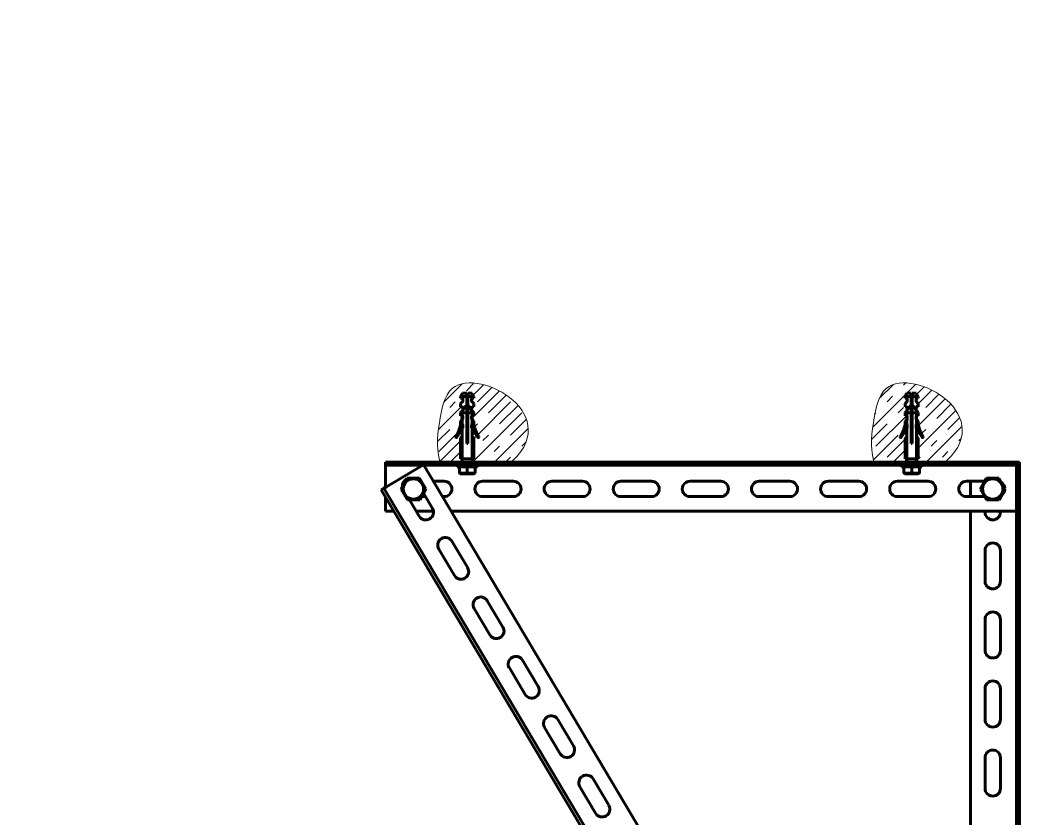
# Model space of a CAD drawing. Header units: millimetres. Extents: x 0 to 840, y 0 to 594.
# Drawn here: x 222.3 to 350, y 492 to 594 of the extents above; entities that cross this region are included whole.
import ezdxf

# ---------------------------------------------------------------- set-up
doc = ezdxf.new("R2010")
doc.units = ezdxf.units.MM
for name, pattern in [('K5LT32768', [0]), ('K5LT32769', [0]), ('K5LT_BASIC', [0]), ('K5LT_DASHED', [6, 4, -2]), ('K5LT_THIN_INCLUDED_TO_HATCHING', [0])]:
    doc.linetypes.add(name, pattern=pattern)
doc.layers.add('Системный слой', color=7, linetype='Continuous')
pattern_1 = [(45, (0, 0), (-2.12132, 2.12132), []), (135, (0, 0), (-2.12132, -2.12132), [])]

# ---------------------------------------------------------------- blocks, each defined once
blk = doc.blocks.new('U151')
at = {"layer": 'Системный слой'}
h = blk.add_hatch(dxfattribs=at)
h.set_pattern_fill('Бетон', angle=45, style=0, pattern_type=0)
h.set_pattern_definition([(45, (0, 0), (-1.4142136, 1.4142136), [11, -5]), (45, (9.1924, 9.1924), (-1.4142136, 1.4142136), [1, -15]), (45, (4.9497, 6.364), (-1.4142136, 1.4142136), [11, -5]), (45, (14.1421, 15.5563), (-1.4142136, 1.4142136), [1, -15])])
h.paths.add_polyline_path([(280.26, 543.41), (280.05, 543.41), (280.05, 542.92), (280.26, 542.71), (280.26, 542.29), (280.48, 541.57), (280.8, 540.88), (280.88, 540.73), (280.89, 540.67), (280.86, 540.63), (280.8, 540.62), (280.75, 540.65), (280.4, 541.27), (280.26, 541.59), (280.26, 541.17), (280.12, 541.17), (280.07, 541.15), (280.05, 541.1), (280.05, 540.78), (280.07, 540.73), (280.26, 540.54), (280.26, 537.88), (280.05, 537.88), (280.05, 537.47), (285.05, 537.47), (285.64, 538.05), (286.14, 538.64), (286.55, 539.24), (286.86, 539.86), (287.08, 540.48), (287.2, 541.11), (287.22, 541.75), (287.13, 542.39), (286.94, 543.03), (286.65, 543.68), (286.24, 544.31), (285.72, 544.94), (285.08, 545.54), (284.33, 546.1), (283.49, 546.6), (282.59, 547.02), (281.67, 547.33), (280.78, 547.52), (279.97, 547.6), (279.24, 547.57), (278.6, 547.45), (278.05, 547.24), (277.58, 546.95), (277.52, 546.89), (277.39, 546.78), (277.15, 546.52), (276.82, 546.04), (276.54, 545.44), (276.29, 544.71), (276.08, 543.77), (275.97, 543.16), (275.91, 542.76), (275.86, 542.44), (275.84, 542.33), (275.81, 542.12), (275.76, 541.71), (275.67, 540.91), (275.62, 539.69), (275.69, 538.69), (275.86, 537.82), (275.96, 537.47), (278.79, 537.47), (278.79, 537.88), (278.58, 537.88), (278.58, 540.54), (278.77, 540.73), (278.79, 540.78), (278.79, 541.1), (278.77, 541.15), (278.72, 541.17), (278.58, 541.17), (278.58, 541.59), (278.28, 540.95), (278.09, 540.65), (278.05, 540.62), (277.99, 540.63), (277.95, 540.68), (277.96, 540.73), (278.3, 541.4), (278.54, 542.12), (278.58, 542.29), (278.58, 542.71), (278.79, 542.92), (278.79, 543.41), (278.58, 543.41), (278.58, 543.83), (278.84, 544.09), (278.86, 544.14), (278.86, 544.46), (278.84, 544.51), (278.79, 544.53), (278.58, 544.53), (278.58, 544.95), (278.84, 545.21), (278.86, 545.26), (278.86, 545.58), (278.84, 545.63), (278.79, 545.65), (278.58, 545.65), (278.58, 545.86), (278.83, 546.28), (279.35, 546.28), (279.35, 545.86), (279.35, 544.73), (279.42, 544.78), (279.5, 544.73), (279.5, 545.86), (279.5, 546.28), (280.02, 546.28), (280.26, 545.86), (280.26, 545.65), (280.05, 545.65), (280, 545.63), (279.98, 545.58), (279.98, 545.26), (280, 545.21), (280.26, 544.95), (280.26, 544.53), (280.05, 544.53), (280, 544.51), (279.98, 544.46), (279.98, 544.14), (280, 544.09), (280.26, 543.83)])
h.paths.add_polyline_path([(334.87, 540.65), (334.82, 540.62), (334.76, 540.63), (334.73, 540.68), (334.74, 540.73), (335.07, 541.4), (335.31, 542.12), (335.36, 542.29), (335.36, 542.71), (335.57, 542.92), (335.57, 543.41), (335.36, 543.41), (335.36, 543.83), (335.62, 544.09), (335.64, 544.14), (335.64, 544.46), (335.62, 544.51), (335.57, 544.53), (335.36, 544.53), (335.36, 544.95), (335.62, 545.21), (335.64, 545.26), (335.64, 545.58), (335.62, 545.63), (335.57, 545.65), (335.36, 545.65), (335.36, 545.86), (335.6, 546.28), (336.13, 546.28), (336.13, 545.86), (336.13, 544.73), (336.2, 544.78), (336.27, 544.73), (336.27, 545.86), (336.27, 546.28), (336.79, 546.28), (337.04, 545.86), (337.04, 545.65), (336.83, 545.65), (336.78, 545.63), (336.76, 545.58), (336.76, 545.26), (336.78, 545.21), (337.04, 544.95), (337.04, 544.53), (336.83, 544.53), (336.78, 544.51), (336.76, 544.46), (336.76, 544.14), (336.78, 544.09), (337.04, 543.83), (337.04, 543.41), (336.83, 543.41), (336.83, 542.92), (337.04, 542.71), (337.04, 542.29), (337.25, 541.57), (337.57, 540.88), (337.66, 540.73), (337.66, 540.67), (337.63, 540.63), (337.57, 540.62), (337.53, 540.65), (337.17, 541.27), (337.04, 541.59), (337.04, 541.17), (336.9, 541.17), (336.85, 541.15), (336.83, 541.1), (336.83, 540.78), (336.85, 540.73), (337.04, 540.54), (337.04, 537.88), (336.83, 537.88), (336.83, 537.47), (340.49, 537.47), (341.08, 538.05), (341.58, 538.64), (341.98, 539.24), (342.3, 539.86), (342.51, 540.48), (342.63, 541.11), (342.65, 541.75), (342.57, 542.39), (342.38, 543.03), (342.09, 543.68), (341.68, 544.31), (341.16, 544.94), (340.52, 545.54), (339.77, 546.1), (338.93, 546.6), (338.02, 547.02), (337.1, 547.33), (336.22, 547.52), (335.41, 547.6), (334.68, 547.57), (334.03, 547.45), (333.48, 547.24), (333.02, 546.95), (332.95, 546.89), (332.82, 546.78), (332.58, 546.52), (332.26, 546.04), (331.98, 545.44), (331.73, 544.71), (331.51, 543.77), (331.4, 543.16), (331.34, 542.76), (331.3, 542.44), (331.28, 542.33), (331.25, 542.12), (331.2, 541.71), (331.11, 540.91), (331.06, 539.69), (331.12, 538.69), (331.29, 537.82), (331.4, 537.47), (335.57, 537.47), (335.57, 537.88), (335.36, 537.88), (335.36, 540.54), (335.55, 540.73), (335.57, 540.78), (335.57, 541.1), (335.55, 541.15), (335.5, 541.17), (335.36, 541.17), (335.36, 541.59), (335.05, 540.95)])
h = blk.add_hatch(dxfattribs=at)
h.set_pattern_fill('Неметалл', style=0, pattern_type=0)
h.set_pattern_definition(pattern_1)
h.paths.add_polyline_path([(278.86, 545.58), (278.86, 545.26), (278.84, 545.21), (278.58, 544.95), (278.58, 544.53), (278.79, 544.53), (278.84, 544.51), (278.86, 544.46), (278.86, 544.36), (279.23, 544.92), (279.35, 545.03), (279.35, 545.86), (278.58, 545.86), (278.58, 545.65), (278.79, 545.65), (278.84, 545.63)])
h.paths.add_polyline_path([(280, 545.21), (279.98, 545.26), (279.98, 545.58), (280, 545.63), (280.05, 545.65), (280.26, 545.65), (280.26, 545.86), (279.5, 545.86), (279.5, 545.03), (279.92, 544.5), (279.98, 544.36), (279.98, 544.46), (280, 544.51), (280.05, 544.53), (280.26, 544.53), (280.26, 544.95)])
h.paths.add_polyline_path([(279.5, 545.86), (280.26, 545.86), (280.02, 546.28), (279.5, 546.28)])
h.paths.add_polyline_path([(278.58, 545.86), (279.35, 545.86), (279.35, 546.28), (278.83, 546.28)])
h.paths.add_polyline_path([(280.88, 540.73), (280.55, 541.4), (280.31, 542.12), (280.26, 542.29), (280.05, 542.29), (280.26, 541.61), (280.56, 540.96), (280.75, 540.65), (280.8, 540.62), (280.86, 540.63), (280.89, 540.68)])
h.paths.add_polyline_path([(280.26, 542.29), (280.26, 542.71), (280.05, 542.92), (280.05, 542.29)])
h.paths.add_polyline_path([(280.26, 543.41), (280.26, 543.83), (280.05, 544.04), (280.05, 543.41)])
h.paths.add_polyline_path([(278.58, 543.83), (278.58, 543.41), (278.79, 543.41), (278.79, 544.04)])
h.paths.add_polyline_path([(278.58, 542.71), (278.58, 542.29), (278.63, 542.29), (278.79, 542.29), (278.79, 542.92)])
h.paths.add_polyline_path([(278.58, 541.59), (278.79, 542.27), (278.79, 542.29), (278.63, 542.29), (278.58, 542.29), (278.37, 541.57), (278.05, 540.88), (277.96, 540.73), (277.96, 540.67), (277.99, 540.63), (278.05, 540.62), (278.09, 540.65), (278.45, 541.27)])
h.paths.add_polyline_path([(278.79, 541.1), (278.79, 541.8), (278.58, 541.59), (278.58, 541.17), (278.72, 541.17), (278.77, 541.15)])
h.paths.add_polyline_path([(280.05, 541.8), (280.05, 541.1), (280.07, 541.15), (280.12, 541.17), (280.26, 541.17), (280.26, 541.59)])
h.paths.add_polyline_path([(280.05, 540.78), (280.05, 537.88), (280.26, 537.88), (280.26, 540.54), (280.07, 540.73)])
h.paths.add_polyline_path([(278.58, 540.54), (278.58, 537.88), (278.79, 537.88), (278.79, 540.78), (278.77, 540.73)])
h = blk.add_hatch(dxfattribs=at)
h.set_pattern_fill('Неметалл', style=0, pattern_type=0)
h.set_pattern_definition(pattern_1)
h.paths.add_polyline_path([(335.64, 545.58), (335.64, 545.26), (335.62, 545.21), (335.36, 544.95), (335.36, 544.53), (335.57, 544.53), (335.62, 544.51), (335.64, 544.46), (335.64, 544.36), (336, 544.92), (336.13, 545.03), (336.13, 545.86), (335.36, 545.86), (335.36, 545.65), (335.57, 545.65), (335.62, 545.63)])
h.paths.add_polyline_path([(336.78, 545.21), (336.76, 545.26), (336.76, 545.58), (336.78, 545.63), (336.83, 545.65), (337.04, 545.65), (337.04, 545.86), (336.27, 545.86), (336.27, 545.03), (336.69, 544.5), (336.76, 544.36), (336.76, 544.46), (336.78, 544.51), (336.83, 544.53), (337.04, 544.53), (337.04, 544.95)])
h.paths.add_polyline_path([(336.27, 545.86), (337.04, 545.86), (336.79, 546.28), (336.27, 546.28)])
h.paths.add_polyline_path([(335.36, 545.86), (336.13, 545.86), (336.13, 546.28), (335.6, 546.28)])
h.paths.add_polyline_path([(337.66, 540.73), (337.32, 541.4), (337.08, 542.12), (337.04, 542.29), (336.83, 542.29), (337.03, 541.61), (337.33, 540.96), (337.53, 540.65), (337.57, 540.62), (337.63, 540.63), (337.67, 540.68)])
h.paths.add_polyline_path([(337.04, 542.29), (337.04, 542.71), (336.83, 542.92), (336.83, 542.29)])
h.paths.add_polyline_path([(337.04, 543.41), (337.04, 543.83), (336.83, 544.04), (336.83, 543.41)])
h.paths.add_polyline_path([(335.36, 543.83), (335.36, 543.41), (335.57, 543.41), (335.57, 544.04)])
h.paths.add_polyline_path([(335.36, 542.71), (335.36, 542.29), (335.4, 542.29), (335.57, 542.29), (335.57, 542.92)])
h.paths.add_polyline_path([(335.36, 541.59), (335.56, 542.27), (335.57, 542.29), (335.4, 542.29), (335.36, 542.29), (335.14, 541.57), (334.83, 540.88), (334.74, 540.73), (334.73, 540.67), (334.76, 540.63), (334.82, 540.62), (334.87, 540.65), (335.22, 541.27)])
h.paths.add_polyline_path([(335.57, 541.1), (335.57, 541.8), (335.36, 541.59), (335.36, 541.17), (335.5, 541.17), (335.55, 541.15)])
h.paths.add_polyline_path([(336.83, 541.8), (336.83, 541.1), (336.85, 541.15), (336.9, 541.17), (337.04, 541.17), (337.04, 541.59)])
h.paths.add_polyline_path([(336.83, 540.78), (336.83, 537.88), (337.04, 537.88), (337.04, 540.54), (336.85, 540.73)])
h.paths.add_polyline_path([(335.36, 540.54), (335.36, 537.88), (335.57, 537.88), (335.57, 540.78), (335.55, 540.73)])
at = {"layer": 'Системный слой', "color": 5, "linetype": 'K5LT32768', "lineweight": 60, "true_color": 0x0000ff}
for p, q in [((278.58, 545.86), (278.83, 546.28)), ((278.58, 545.86), (279.35, 545.86)), ((278.58, 545.65), (278.58, 545.86)), ((278.58, 545.65), (278.79, 545.65)), ((278.83, 546.28), (279.35, 546.28)), ((278.86, 545.26), (278.86, 545.58)), ((279.35, 545.86), (279.35, 546.28)), ((279.35, 539.84), (279.35, 545.86)), ((279.5, 546.28), (280.02, 546.28)), ((279.5, 545.86), (279.5, 546.28)), ((279.5, 539.84), (279.5, 545.86)), ((279.5, 545.86), (280.26, 545.86)), ((279.98, 545.26), (279.98, 545.58)), ((280.26, 545.86), (280.02, 546.28)), ((280.05, 545.65), (280.26, 545.65)), ((280.26, 545.65), (280.26, 545.86)), ((335.36, 545.86), (335.6, 546.28)), ((335.36, 545.86), (336.13, 545.86)), ((335.36, 545.65), (335.36, 545.86)), ((335.36, 545.65), (335.57, 545.65)), ((335.6, 546.28), (336.13, 546.28)), ((335.64, 545.26), (335.64, 545.58)), ((336.13, 545.86), (336.13, 546.28)), ((336.13, 539.84), (336.13, 545.86)), ((336.27, 546.28), (336.79, 546.28)), ((336.27, 545.86), (336.27, 546.28)), ((336.27, 539.84), (336.27, 545.86)), ((336.27, 545.86), (337.04, 545.86)), ((336.76, 545.26), (336.76, 545.58)), ((337.04, 545.86), (336.79, 546.28)), ((336.83, 545.65), (337.04, 545.65)), ((337.04, 545.65), (337.04, 545.86)), ((278.58, 544.95), (278.84, 545.21)), ((278.58, 544.53), (278.58, 544.95)), ((278.58, 544.53), (278.79, 544.53)), ((278.86, 544.14), (278.86, 544.46)), ((279.98, 544.14), (279.98, 544.46)), ((280, 545.21), (280.26, 544.95)), ((280.05, 544.53), (280.26, 544.53)), ((280.26, 544.53), (280.26, 544.95)), ((335.36, 544.95), (335.62, 545.21)), ((335.36, 544.53), (335.36, 544.95)), ((335.36, 544.53), (335.57, 544.53)), ((335.64, 544.14), (335.64, 544.46)), ((336.76, 544.14), (336.76, 544.46)), ((336.78, 545.21), (337.04, 544.95)), ((336.83, 544.53), (337.04, 544.53)), ((337.04, 544.53), (337.04, 544.95)), ((278.58, 543.83), (278.84, 544.09)), ((278.58, 543.41), (278.58, 543.83)), ((278.58, 543.41), (278.79, 543.41)), ((278.58, 542.71), (278.84, 542.97)), ((278.79, 537.08), (278.79, 543.78)), ((278.79, 543.78), (280.05, 543.78)), ((278.86, 543.02), (278.86, 543.34)), ((279.98, 543.02), (279.98, 543.34)), ((280, 544.09), (280.26, 543.83)), ((280, 542.97), (280.26, 542.71)), ((280.05, 537.08), (280.05, 543.78)), ((280.05, 543.41), (280.26, 543.41)), ((280.26, 543.41), (280.26, 543.83)), ((335.36, 543.83), (335.62, 544.09)), ((335.36, 543.41), (335.36, 543.83)), ((335.36, 543.41), (335.57, 543.41)), ((335.36, 542.71), (335.62, 542.97)), ((335.57, 537.08), (335.57, 543.78)), ((335.57, 543.78), (336.83, 543.78)), ((335.64, 543.02), (335.64, 543.34)), ((336.76, 543.02), (336.76, 543.34)), ((336.78, 544.09), (337.04, 543.83)), ((336.78, 542.97), (337.04, 542.71)), ((336.83, 537.08), (336.83, 543.78)), ((336.83, 543.41), (337.04, 543.41)), ((337.04, 543.41), (337.04, 543.83)), ((278.58, 542.29), (278.58, 542.71)), ((278.63, 542.29), (278.58, 542.29)), ((278.79, 541.8), (278.58, 541.59)), ((278.63, 542.29), (278.79, 542.29)), ((278.79, 541.8), (278.84, 541.85)), ((278.79, 540.78), (278.79, 541.8)), ((278.86, 541.9), (278.86, 542.22)), ((279.98, 541.9), (279.98, 542.22)), ((280, 541.85), (280.26, 541.59)), ((280.05, 542.29), (280.26, 542.29)), ((280.26, 542.29), (280.26, 542.71)), ((335.36, 542.29), (335.36, 542.71)), ((335.4, 542.29), (335.36, 542.29)), ((335.57, 541.8), (335.36, 541.59)), ((335.4, 542.29), (335.57, 542.29)), ((335.57, 541.8), (335.62, 541.85)), ((335.57, 540.78), (335.57, 541.8)), ((335.64, 541.9), (335.64, 542.22)), ((336.76, 541.9), (336.76, 542.22)), ((336.78, 541.85), (337.04, 541.59)), ((336.83, 542.29), (337.04, 542.29)), ((337.04, 542.29), (337.04, 542.71)), ((278.58, 541.17), (278.58, 541.59)), ((278.58, 541.17), (278.72, 541.17)), ((278.58, 540.54), (278.77, 540.73)), ((278.58, 537.88), (278.58, 540.54)), ((280.05, 540.78), (280.05, 541.1)), ((280.07, 540.73), (280.26, 540.54)), ((280.12, 541.17), (280.26, 541.17)), ((280.26, 541.17), (280.26, 541.59)), ((280.26, 537.88), (280.26, 540.54)), ((335.36, 541.17), (335.36, 541.59)), ((335.36, 541.17), (335.5, 541.17)), ((335.36, 540.54), (335.55, 540.73)), ((335.36, 537.88), (335.36, 540.54)), ((336.83, 540.78), (336.83, 541.1)), ((336.85, 540.73), (337.04, 540.54)), ((336.9, 541.17), (337.04, 541.17)), ((337.04, 541.17), (337.04, 541.59)), ((337.04, 537.88), (337.04, 540.54)), ((279.35, 539.84), (279.5, 539.84)), ((336.13, 539.84), (336.27, 539.84)), ((278.58, 537.88), (280.26, 537.88)), ((335.36, 537.88), (337.04, 537.88)), ((278.12, 537.08), (278.12, 536.88)), ((280.72, 536.88), (278.12, 536.88)), ((278.42, 536.88), (278.42, 536.13)), ((279.42, 536.88), (279.42, 536.13)), ((280.42, 536.88), (280.42, 536.13)), ((280.72, 537.08), (280.72, 536.88)), ((334.9, 537.08), (334.9, 536.88)), ((337.5, 536.88), (334.9, 536.88)), ((335.2, 536.88), (335.2, 536.13)), ((336.2, 536.88), (336.2, 536.13)), ((337.2, 536.88), (337.2, 536.13)), ((337.5, 537.08), (337.5, 536.88)), ((278.42, 536.13), (278.42, 536.04)), ((278.42, 536.04), (278.53, 535.98)), ((278.53, 535.98), (280.31, 535.98)), ((280.42, 536.04), (280.31, 535.98)), ((280.42, 536.04), (280.42, 536.13)), ((335.2, 536.13), (335.2, 536.04)), ((335.2, 536.04), (335.31, 535.98)), ((335.31, 535.98), (337.09, 535.98)), ((337.2, 536.04), (337.09, 535.98)), ((337.2, 536.04), (337.2, 536.13))]:
    blk.add_line(p, q, dxfattribs=at)
at = {"layer": 'Системный слой', "color": 7, "linetype": 'K5LT32769', "lineweight": 18}
for p, q in [((278.89, 544.13), (278.89, 543.78)), ((279.95, 544.13), (279.95, 543.78)), ((335.67, 544.13), (335.67, 543.78)), ((335.67, 537.08), (335.67, 543.78)), ((336.73, 544.13), (336.73, 543.78)), ((336.73, 537.08), (336.73, 543.78))]:
    blk.add_line(p, q, dxfattribs=at)
at = {"layer": 'Системный слой', "color": 5, "linetype": 'K5LT_BASIC', "lineweight": 60, "true_color": 0x0000ff}
for p, q in [((349.6, 537.47), (268.99, 537.47)), ((268.99, 537.08), (268.99, 537.47)), ((349.6, 537.08), (268.99, 537.08)), ((268.99, 536.69), (268.99, 537.08)), ((268.99, 534.26), (268.99, 536.69)), ((269.11, 534.33), (273.73, 537.08)), ((349.6, 409.45), (273.87, 537.08)), ((280.73, 537.08), (278.13, 537.08)), ((280.19, 537.38), (280.19, 537.38)), ((337.5, 537.08), (334.9, 537.08)), ((337.5, 537.08), (337.94, 537.08)), ((349.6, 537.08), (349.6, 537.47)), ((349.99, 537.47), (349.6, 537.47)), ((349.6, 537.08), (349.6, 405.38)), ((349.99, 537.47), (349.99, 405.38)), ((270.97, 534.02), (271.75, 535.4)), ((271.75, 535.4), (273.33, 535.42)), ((273.33, 535.42), (274.14, 534.05)), ((344.97, 534.02), (345.75, 535.4)), ((345.75, 535.4), (347.33, 535.42)), ((347.33, 535.42), (348.14, 534.05)), ((268.43, 533.93), (268.77, 534.13)), ((268.77, 534.13), (269.11, 534.33)), ((344.87, 405.88), (268.77, 534.13)), ((271.77, 532.66), (270.97, 534.02)), ((274.14, 534.05), (273.36, 532.67)), ((276.48, 535.02), (275.09, 535.02)), ((285.31, 535.02), (281.38, 535.02)), ((294.14, 535.02), (290.22, 535.02)), ((302.97, 535.02), (299.05, 535.02)), ((311.8, 535.02), (307.88, 535.02)), ((320.63, 535.02), (316.71, 535.02)), ((329.46, 535.02), (325.54, 535.02)), ((338.29, 535.02), (334.37, 535.02)), ((345.53, 535.02), (343.2, 535.02)), ((343.71, 535.02), (343.71, 533.06)), ((345.77, 532.66), (344.97, 534.02)), ((348.14, 534.05), (347.36, 532.67)), ((344.53, 405.68), (268.43, 533.93)), ((268.99, 531.19), (268.99, 533)), ((273.58, 533.06), (274.09, 533.06)), ((274.97, 531.56), (273.83, 533.49)), ((276.25, 533.06), (276.48, 533.06)), ((281.38, 533.06), (285.31, 533.06)), ((290.22, 533.06), (294.14, 533.06)), ((299.05, 533.06), (302.97, 533.06)), ((307.88, 533.06), (311.8, 533.06)), ((316.71, 533.06), (320.63, 533.06)), ((325.54, 533.06), (329.46, 533.06)), ((334.37, 533.06), (338.29, 533.06)), ((343.2, 533.06), (345.54, 533.06)), ((273.36, 532.67), (271.77, 532.66)), ((272.04, 532.66), (273.28, 530.56)), ((347.36, 532.67), (345.77, 532.66)), ((270.06, 531.19), (268.99, 531.19)), ((275.1, 531.19), (272.91, 531.19)), ((349.6, 531.19), (277.36, 531.19)), ((343.71, 531.19), (343.71, 419.37)), ((345.57, 531.19), (345.57, 531.07)), ((347.53, 531.07), (347.53, 531.19)), ((275.79, 526.34), (277.79, 522.97)), ((279.48, 523.97), (277.47, 527.35)), ((345.57, 526.17), (345.57, 522.24)), ((347.53, 522.24), (347.53, 526.17)), ((280.29, 518.75), (282.3, 515.38)), ((283.98, 516.38), (281.98, 519.75)), ((345.57, 517.34), (345.57, 513.41)), ((347.53, 513.41), (347.53, 517.34)), ((284.8, 511.16), (286.8, 507.78)), ((288.49, 508.78), (286.49, 512.16)), ((345.57, 508.51), (345.57, 504.58)), ((347.53, 504.58), (347.53, 508.51)), ((289.3, 503.56), (291.31, 500.19)), ((293, 501.19), (290.99, 504.56)), ((345.57, 499.68), (345.57, 495.75)), ((347.53, 495.75), (347.53, 499.68)), ((297.5, 493.6), (295.5, 496.97)), ((293.81, 495.97), (295.81, 492.59))]:
    blk.add_line(p, q, dxfattribs=at)
at = {"layer": 'Системный слой', "color": 7, "linetype": 'K5LT_DASHED', "lineweight": 18}
blk.add_line((336.73, 537.08), (336.73, 537.67), dxfattribs=at)
at = {"layer": 'Системный слой', "color": 5, "linetype": 'K5LT_BASIC', "lineweight": 60, "true_color": 0x0000ff}
for centre in [(272.55, 534.04), (346.55, 534.04)]:
    blk.add_circle(centre, 1.3, dxfattribs=at)
at = {"layer": 'Системный слой', "color": 5, "linetype": 'K5LT32768', "lineweight": 60, "true_color": 0x0000ff}
for centre, radius, start, end in [((278.79, 545.58), 0.07, 0, 90), ((280.05, 545.58), 0.07, 90, 180), ((335.57, 545.58), 0.07, 0, 90), ((336.83, 545.58), 0.07, 90, 180), ((278.79, 544.46), 0.07, 0, 90), ((278.79, 545.26), 0.07, 315, 0), ((280.05, 545.26), 0.07, 180, 225), ((280.05, 544.46), 0.07, 90, 180), ((335.57, 544.46), 0.07, 0, 90), ((335.57, 545.26), 0.07, 315, 0), ((336.83, 545.26), 0.07, 180, 225), ((336.83, 544.46), 0.07, 90, 180), ((278.79, 543.34), 0.07, 0, 90), ((278.79, 544.14), 0.07, 315, 0), ((278.79, 543.02), 0.07, 315, 0), ((280.05, 544.14), 0.07, 180, 225), ((280.05, 543.34), 0.07, 90, 180), ((280.05, 543.02), 0.07, 180, 225), ((335.57, 543.34), 0.07, 0, 90), ((335.57, 544.14), 0.07, 315, 0), ((335.57, 543.02), 0.07, 315, 0), ((336.83, 544.14), 0.07, 180, 225), ((336.83, 543.34), 0.07, 90, 180), ((336.83, 543.02), 0.07, 180, 225), ((273.4, 543.45), 5.31, 329.2226, 347.3876), ((274.15, 543.3), 4.75, 326.0792, 347.713), ((278.79, 542.22), 0.07, 0, 90), ((278.79, 541.9), 0.07, 315, 0), ((280.05, 542.22), 0.07, 90, 180), ((280.05, 541.9), 0.07, 180, 225), ((284.69, 543.3), 4.75, 192.287, 213.9208), ((285.45, 543.45), 5.31, 192.6124, 210.7774), ((330.18, 543.45), 5.31, 329.2226, 347.3876), ((330.93, 543.3), 4.75, 326.0792, 347.713), ((335.57, 542.22), 0.07, 0, 90), ((335.57, 541.9), 0.07, 315, 0), ((336.83, 542.22), 0.07, 90, 180), ((336.83, 541.9), 0.07, 180, 225), ((341.47, 543.3), 4.75, 192.287, 213.9208), ((342.22, 543.45), 5.31, 192.6124, 210.7774), ((278.03, 540.69), 0.077, 149.2226, 326.0792), ((278.72, 541.1), 0.07, 0, 90), ((278.72, 540.78), 0.07, 315, 0), ((280.12, 541.1), 0.07, 90, 180), ((280.12, 540.78), 0.07, 180, 225), ((280.82, 540.69), 0.077, 213.9208, 30.7774), ((334.8, 540.69), 0.077, 149.2226, 326.0792), ((335.5, 541.1), 0.07, 0, 90), ((335.5, 540.78), 0.07, 315, 0), ((336.9, 541.1), 0.07, 90, 180), ((336.9, 540.78), 0.07, 180, 225), ((337.59, 540.69), 0.077, 213.9208, 30.7774)]:
    blk.add_arc(centre, radius, start, end, dxfattribs=at)
at = {"layer": 'Системный слой', "color": 5, "linetype": 'K5LT_BASIC', "lineweight": 60, "true_color": 0x0000ff}
for centre, start, end in [((272.12, 534.44), 115.3051, 185.7975), ((272.12, 534.44), 80.7079, 100.3948), ((276.48, 534.04), 270, 90), ((281.38, 534.04), 90, 270), ((285.31, 534.04), 270, 90), ((290.22, 534.04), 90, 270), ((294.14, 534.04), 270, 90), ((299.05, 534.04), 90, 270), ((302.97, 534.04), 270, 90), ((307.88, 534.04), 90, 270), ((311.8, 534.04), 270, 90), ((316.71, 534.04), 90, 270), ((320.63, 534.04), 270, 90), ((325.54, 534.04), 90, 270), ((329.46, 534.04), 270, 90), ((334.37, 534.04), 90, 270), ((338.29, 534.04), 270, 90), ((343.2, 534.04), 90, 270), ((347.12, 534.04), 5.0203, 56.0823), ((347.12, 534.04), 304.2909, 356.8117), ((274.13, 531.06), 210.6834, 30.6834), ((346.55, 531.07), 180, 0), ((276.63, 526.85), 30.6834, 210.6834), ((346.55, 526.17), 0, 180), ((278.63, 523.47), 210.6834, 30.6834), ((346.55, 522.24), 180, 0), ((281.14, 519.25), 30.6834, 210.6834), ((346.55, 517.34), 0, 180), ((283.14, 515.88), 210.6834, 30.6834), ((285.64, 511.66), 30.6834, 210.6834), ((346.55, 513.41), 180, 0), ((287.65, 508.28), 210.6834, 30.6834), ((346.55, 508.51), 0, 180), ((290.15, 504.06), 30.6834, 210.6834), ((346.55, 504.58), 180, 0), ((292.15, 500.69), 210.6834, 30.6834), ((346.55, 499.68), 0, 180), ((294.65, 496.47), 30.6834, 210.6834), ((346.55, 495.75), 180, 0), ((296.66, 493.09), 210.6834, 30.6834)]:
    blk.add_arc(centre, 0.981, start, end, dxfattribs=at)
at = {"layer": 'Системный слой', "color": 7, "linetype": 'K5LT_THIN_INCLUDED_TO_HATCHING', "lineweight": 18}
for points in [[(276.11, 537.08), (275.41, 538.79), (275.73, 542.06), (277.47, 551.8), (292.27, 543.28), (284.59, 537.08)], [(331.54, 537.08), (330.85, 538.79), (331.17, 542.06), (332.9, 551.8), (347.71, 543.28), (340.03, 537.08)]]:
    blk.add_open_spline(points, degree=3, knots=[0, 0, 0, 0, 1.090385, 2.034174, 5, 5, 5, 5], dxfattribs=at)
at = {"layer": 'Системный слой', "color": 5, "linetype": 'K5LT32768', "lineweight": 60, "true_color": 0x0000ff}
for points in [[(279.42, 544.78), (279.07, 544.53), (278.86, 544.2), (278.79, 543.78)], [(279.42, 544.78), (279.78, 544.53), (279.99, 544.2), (280.05, 543.78)], [(336.2, 544.78), (335.84, 544.53), (335.63, 544.2), (335.57, 543.78)], [(336.2, 544.78), (336.55, 544.53), (336.76, 544.2), (336.83, 543.78)]]:
    blk.add_open_spline(points, degree=3, dxfattribs=at)
for points, knots in [([(279.42, 536.13), (279.41, 536.13), (279.36, 536.11), (279.28, 536.09), (279.18, 536.07), (279.1, 536.05), (279.01, 536.04), (278.93, 536.04), (278.84, 536.04), (278.74, 536.05), (278.63, 536.07), (278.53, 536.1), (278.46, 536.12), (278.42, 536.13)], [0, 0, 0, 0, 0.049267, 0.160659, 0.240135, 0.332792, 0.419171, 0.494844, 0.575451, 0.674192, 0.788784, 0.896676, 1, 1, 1, 1]), ([(280.42, 536.13), (280.39, 536.12), (280.31, 536.09), (280.19, 536.07), (280.08, 536.05), (279.97, 536.04), (279.88, 536.04), (279.8, 536.05), (279.73, 536.06), (279.65, 536.07), (279.55, 536.09), (279.47, 536.11), (279.42, 536.13)], [0, 0, 0, 0, 0.119217, 0.230171, 0.354638, 0.462184, 0.543054, 0.619863, 0.693522, 0.768092, 0.844484, 1, 1, 1, 1]), ([(336.2, 536.13), (336.18, 536.13), (336.13, 536.11), (336.05, 536.09), (335.95, 536.07), (335.87, 536.05), (335.78, 536.04), (335.7, 536.04), (335.61, 536.04), (335.51, 536.05), (335.41, 536.07), (335.3, 536.1), (335.23, 536.12), (335.2, 536.13)], [0, 0, 0, 0, 0.049267, 0.160659, 0.240135, 0.332792, 0.419171, 0.494844, 0.575451, 0.674192, 0.788784, 0.896676, 1, 1, 1, 1]), ([(337.2, 536.13), (337.16, 536.12), (337.08, 536.09), (336.96, 536.07), (336.85, 536.05), (336.74, 536.04), (336.65, 536.04), (336.58, 536.05), (336.5, 536.06), (336.42, 536.07), (336.32, 536.09), (336.25, 536.11), (336.2, 536.13)], [0, 0, 0, 0, 0.119217, 0.230171, 0.354638, 0.462184, 0.543054, 0.619863, 0.693522, 0.768092, 0.844484, 1, 1, 1, 1])]:
    blk.add_open_spline(points, degree=3, knots=knots, dxfattribs=at)

msp = doc.modelspace()

# ---------------------------------------------------------------- block references
at = {"layer": 'Системный слой'}
msp.add_blockref('U151', (0, 0), dxfattribs=at)

doc.saveas('drawing.dxf')
